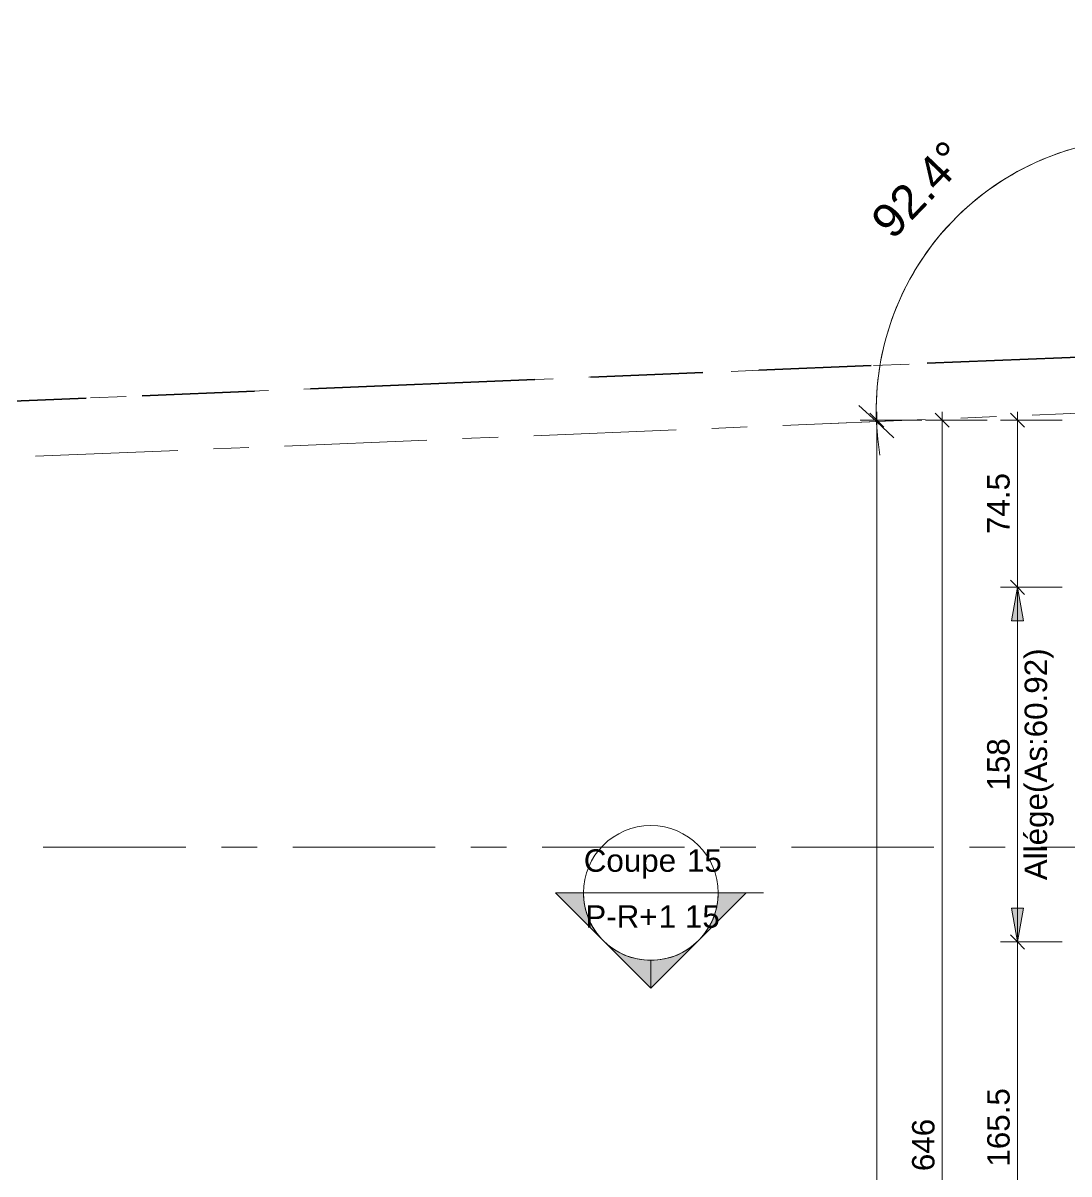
# Model space of a CAD drawing. Header units: metres. Extents: x 399 to 3028, y -427 to 863.
# Drawn here: x 429.13 to 433.79, y -386.38 to -381.26 of the extents above; entities that cross this region are included whole.
import ezdxf

# ---------------------------------------------------------------- set-up
doc = ezdxf.new("R2010")
doc.units = ezdxf.units.M
for name, pattern in [('Double tiret', [2.75, 1, -0.25, 0.5, -0.25, 0.5, -0.25]), ('Ligne de quadrillage', [1.11125, 0.635, -0.15875, 0.15875, -0.15875]), ('Tiret', [0.3175, 0.15875, -0.15875])]:
    doc.linetypes.add(name, pattern=pattern)
for name, color, linetype, lineweight in [('A-ANNO-DIMS', 211, 'Continuous', 9), ('A-ANNO-DIMS-50', 211, 'Continuous', 9), ('A-DETL', 90, 'Continuous', 18), ('G-ANNO-SYMB', 111, 'Continuous', 9), ('L-SITE', 91, 'Double tiret', 35), ('S-GRID', 1, 'Continuous', 9)]:
    doc.layers.add(name, color=color, linetype=linetype, lineweight=lineweight)
doc.styles.add('Arial', font='arial.ttf', dxfattribs={"height": 0.1})
doc.styles.add('Arial_12', font='arial.ttf', dxfattribs={"height": 0.15})
doc.dimstyles.new('AES-_COTATION_1_50_2', dxfattribs={"dimscale": 0.3048, "dimtxt": 0.102026, "dimasz": 0.205052, "dimexe": 0.246063, "dimexo": 0.0625, "dimgap": 0.016404, "dimtad": 1, "dimdec": 1, "dimlfac": 100, "dimrnd": 0.5, "dimdsep": 46, "dimtxsty": 'Arial', "dimblk1": 'OBLIQUE', "dimblk2": 'OBLIQUE', "dimsah": 1, "dimcen": 0.09, "dimdle": 0.123031, "dimazin": 0, "dimtfac": 1, "dimtdec": 4, "dimtix": 1, "dimtmove": 0, "dimatfit": 3, "dimfxl": 0.656168, "dimfxlon": 1, "dimtvp": 1, "dimtolj": 1, "dimtzin": 0, "dimarcsym": 2})
doc.dimstyles.new('AES-_COTATION_1_50_3', dxfattribs={"dimscale": 0.3048, "dimtxt": 0.102026, "dimasz": 0.205052, "dimexe": 0.246063, "dimexo": 0.0625, "dimgap": 0.016404, "dimtad": 1, "dimdec": 1, "dimlfac": 100, "dimrnd": 0.5, "dimdsep": 46, "dimtxsty": 'Arial', "dimblk1": 'OBLIQUE', "dimblk2": 'OBLIQUE', "dimsah": 1, "dimcen": 0.09, "dimdle": 0.123031, "dimazin": 0, "dimtfac": 1, "dimtdec": 4, "dimtix": 1, "dimtmove": 0, "dimatfit": 3, "dimfxl": 0.656168, "dimfxlon": 1, "dimtvp": 1, "dimtolj": 1, "dimtzin": 0, "dimarcsym": 2})
doc.dimstyles.new('AES-_COTATION_Allège_1_50', dxfattribs={"dimscale": 0.3048, "dimtxt": 0.102026, "dimasz": 0.492126, "dimexe": 0.246063, "dimexo": 0.0625, "dimgap": 0.016404, "dimtad": 1, "dimdec": 1, "dimlfac": 100, "dimrnd": 0.5, "dimdsep": 46, "dimtxsty": 'Arial', "dimsah": 1, "dimcen": 0.09, "dimdle": 0.123031, "dimazin": 0, "dimtfac": 1, "dimtdec": 4, "dimtix": 1, "dimtmove": 0, "dimatfit": 3, "dimfxl": 0.656168, "dimfxlon": 1, "dimtvp": 1, "dimtolj": 1, "dimtzin": 0, "dimarcsym": 2})
doc.dimstyles.new('Angular_-_3mm_Arial_9', dxfattribs={"dimscale": 0.3048, "dimtxt": 0.153039, "dimasz": 0.492126, "dimexe": 0.492126, "dimexo": 0.328084, "dimgap": 0.287073, "dimtad": 1, "dimrnd": 0.01, "dimzin": 0, "dimdsep": 46, "dimtxsty": 'Arial_12', "dimblk1": 'OBLIQUE', "dimblk2": 'OBLIQUE', "dimsah": 1, "dimcen": 0.09, "dimdle": 0.492126, "dimadec": 1, "dimazin": 0, "dimtfac": 1, "dimtdec": 4, "dimtix": 1, "dimtmove": 0, "dimatfit": 3, "dimfxl": 1, "dimtvp": 1, "dimtfill": 1, "dimtolj": 1, "dimtzin": 0, "dimarcsym": 2})

# ---------------------------------------------------------------- blocks, each defined once
blk = doc.blocks.new('Family - ___-883270-AES_EXE_BET_TZ_R_1_COF_0100-Plan coffrage PH R_1 Diffusion')
at = {"layer": 'A-DETL', "linetype": 'Tiret'}
blk.add_line((506.4718, -331.0937), (441.0484, -340.5755), dxfattribs=at)
at = {"layer": 'L-SITE'}
blk.add_line((506.4718, -331.0937), (441.0484, -340.5755), dxfattribs=at)
blk = doc.blocks.new('Coupe - M_Section Head - Filled-24181-AES_EXE_BET_TZ_R_1_COF_0100-Plan coffrage PH R_1 Diffusion')
at = {"layer": 'G-ANNO-SYMB'}
h = blk.add_hatch(color=256, dxfattribs=at)
edge = h.paths.add_edge_path()
edge.add_line((-0.006, 0.00849), (-0.006, 0.006))
edge.add_arc((-0.006, 0), 0.006, 90, 135)
edge.add_line((-0.01024, 0.00424), (-0.006, 0.00849))
h = blk.add_hatch(color=256, dxfattribs=at)
edge = h.paths.add_edge_path()
edge.add_line((-0.006, 0.00849), (-0.00176, 0.00424))
edge.add_arc((-0.006, 0), 0.006, 45, 90)
edge.add_line((-0.006, 0.006), (-0.006, 0.00849))
h = blk.add_hatch(color=256, dxfattribs=at)
edge = h.paths.add_edge_path()
edge.add_line((-0.01449, 0), (-0.01024, 0.00424))
edge.add_arc((-0.006, 0), 0.006, 135, 180)
edge.add_line((-0.012, 0), (-0.01449, 0))
h = blk.add_hatch(color=256, dxfattribs=at)
edge = h.paths.add_edge_path()
edge.add_line((0.00249, 0), (0, 0))
edge.add_arc((-0.006, 0), 0.006, 360, 405)
edge.add_line((-0.00176, 0.00424), (0.00249, 0))
at = {"layer": 'G-ANNO-SYMB', "lineweight": 18}
for p, q in [((-0.006, 0.00849), (-0.01449, 0)), ((-0.006, 0.00849), (-0.01024, 0.00424)), ((-0.006, 0.00849), (0.00249, 0)), ((-0.006, 0.006), (-0.006, 0.00849)), ((-0.006, 0.00849), (-0.006, 0.006)), ((-0.00176, 0.00424), (-0.006, 0.00849)), ((-0.01024, 0.00424), (-0.01449, 0)), ((0.00249, 0), (-0.00176, 0.00424)), ((-0.01449, 0), (-0.012, 0)), ((0, 0), (0.00249, 0)), ((-0.012, 0), (-0.01449, 0)), ((0, 0), (0.00249, 0))]:
    blk.add_line(p, q, dxfattribs=at)
for start, end in [(360, 180), (90, 135), (45, 90), (135, 180), (360, 45), (180, 360)]:
    blk.add_arc((-0.006, 0), 0.006, start, end, dxfattribs=at)
blk = doc.blocks.new('DIMBLOCK390-AES_EXE_BET_TZ_R_1_COF_0100-Plan coffrage PH R_1 Diffusion')
at = {"layer": 'A-ANNO-DIMS-50', "transparency": 16777216}
for p, q in [((433.5559, -383.026), (433.5247, -382.9948)), ((433.556, -383.8083), (433.5559, -382.9885)), ((433.7559, -383.026), (433.4809, -383.026)), ((433.5559, -383.026), (433.5872, -383.0573)), ((433.5559, -383.026), (433.7559, -383.026)), ((433.756, -383.7708), (433.481, -383.7708)), ((433.556, -383.7708), (433.5247, -383.7396)), ((433.556, -383.7708), (433.5872, -383.8021)), ((433.556, -383.7708), (433.756, -383.7708))]:
    blk.add_line(p, q, dxfattribs=at)
at = {"layer": 'A-ANNO-DIMS-50', "color": 0, "transparency": 16777216, "insert": (433.4211, -383.5334), "char_height": 0.1, "width": 0.323972, "attachment_point": 1, "rotation": 90, "line_spacing_factor": 0.941778, "style": 'Arial'}
blk.add_mtext('74.5', dxfattribs=at)
blk = doc.blocks.new('_Oblique')
at = {"color": 0, "linetype": 'ByBlock', "lineweight": -2}
blk.add_line((-0.5, -0.5), (0.5, 0.5), dxfattribs=at)
blk = doc.blocks.new('DIMBLOCK391-AES_EXE_BET_TZ_R_1_COF_0100-Plan coffrage PH R_1 Diffusion')
at = {"layer": 'A-ANNO-DIMS-50', "transparency": 16777216}
for points in [[(433.556, -383.7708), (433.5295, -383.9208), (433.5824, -383.9208)], [(433.556, -385.3508), (433.5824, -385.2008), (433.5295, -385.2008)]]:
    blk.add_hatch(color=256, dxfattribs=at).paths.add_polyline_path(points)
for p, q in [((433.756, -383.7708), (433.481, -383.7708)), ((433.556, -383.7708), (433.5295, -383.9208)), ((433.556, -385.3883), (433.556, -383.7333)), ((433.5824, -383.9208), (433.556, -383.7708)), ((433.556, -383.7708), (433.756, -383.7708)), ((433.5295, -383.9208), (433.5824, -383.9208)), ((433.5824, -385.2008), (433.5295, -385.2008)), ((433.5295, -385.2008), (433.556, -385.3508)), ((433.556, -385.3508), (433.5824, -385.2008)), ((433.756, -385.3508), (433.481, -385.3508)), ((433.556, -385.3508), (433.756, -385.3508))]:
    blk.add_line(p, q, dxfattribs=at)
at = {"layer": 'A-ANNO-DIMS-50', "color": 0, "transparency": 16777216, "char_height": 0.1, "attachment_point": 1, "line_spacing_factor": 0.941778, "style": 'Arial'}
for s, insert, width, rotation in [('Allége(As:60.92)', (433.5881, -385.0756), 1.235613, 90.0009), ('158', (433.4211, -384.6762), 0.276883, 90)]:
    blk.add_mtext(s, dxfattribs=dict(at, insert=insert, width=width, rotation=rotation))
blk = doc.blocks.new('DIMBLOCK392-AES_EXE_BET_TZ_R_1_COF_0100-Plan coffrage PH R_1 Diffusion')
at = {"layer": 'A-ANNO-DIMS-50', "transparency": 16777216}
for p, q in [((433.556, -385.3133), (433.556, -387.0427)), ((433.756, -385.3508), (433.481, -385.3508)), ((433.556, -385.3508), (433.5247, -385.3196)), ((433.556, -385.3508), (433.5872, -385.3821)), ((433.556, -385.3508), (433.756, -385.3508)), ((433.756, -387.0052), (433.481, -387.0052)), ((433.556, -387.0052), (433.5248, -386.9739)), ((433.556, -387.0052), (433.5873, -387.0364)), ((433.556, -387.0052), (433.756, -387.0052))]:
    blk.add_line(p, q, dxfattribs=at)
at = {"layer": 'A-ANNO-DIMS-50', "color": 0, "transparency": 16777216, "insert": (433.4212, -386.3514), "char_height": 0.1, "width": 0.416266, "attachment_point": 1, "rotation": 90, "line_spacing_factor": 0.941778, "style": 'Arial'}
blk.add_mtext('165.5', dxfattribs=at)
blk = doc.blocks.new('DIMBLOCK609-AES_EXE_BET_TZ_R_1_COF_0100-Plan coffrage PH R_1 Diffusion')
at = {"layer": 'A-ANNO-DIMS-50', "transparency": 16777216}
for p, q in [((432.9298, -383.026), (432.8985, -382.9948)), ((432.9298, -382.9885), (432.9303, -418.8989)), ((433.1298, -383.026), (432.8548, -383.026)), ((432.9298, -383.026), (432.961, -383.0573)), ((432.9298, -383.026), (433.1298, -383.026)), ((432.9303, -418.8614), (432.8991, -418.8302)), ((433.1303, -418.8614), (432.8553, -418.8614)), ((432.9303, -418.8614), (432.9616, -418.8927)), ((432.9303, -418.8614), (433.1303, -418.8614))]:
    blk.add_line(p, q, dxfattribs=at)
at = {"layer": 'A-ANNO-DIMS-50', "color": 0, "transparency": 16777216, "insert": (432.7952, -401.1556), "char_height": 0.1, "width": 0.50856, "attachment_point": 1, "rotation": 90, "line_spacing_factor": 0.941778, "style": 'Arial'}
blk.add_mtext('3583.5', dxfattribs=at)
blk = doc.blocks.new('DIMBLOCK802-AES_EXE_BET_TZ_R_1_COF_0100-Plan coffrage PH R_1 Diffusion')
at = {"layer": 'A-ANNO-DIMS-50', "transparency": 16777216}
for p, q in [((433.2212, -383.026), (433.19, -382.9948)), ((433.2212, -382.9885), (433.2212, -389.4864)), ((433.4212, -383.026), (433.1462, -383.026)), ((433.2212, -383.026), (433.2525, -383.0573)), ((433.2212, -383.026), (433.4212, -383.026)), ((433.2212, -389.4864), (433.19, -389.4552)), ((433.4212, -389.4864), (433.1462, -389.4864)), ((433.2212, -389.4864), (433.2525, -389.5177)), ((433.2212, -389.4864), (433.4212, -389.4864))]:
    blk.add_line(p, q, dxfattribs=at)
at = {"layer": 'A-ANNO-DIMS-50', "color": 0, "transparency": 16777216, "insert": (433.0864, -386.3716), "char_height": 0.1, "width": 0.276883, "attachment_point": 1, "rotation": 90, "line_spacing_factor": 0.941778, "style": 'Arial'}
blk.add_mtext('646', dxfattribs=at)
blk = doc.blocks.new('DIMBLOCK874-AES_EXE_BET_TZ_R_1_COF_0100-Plan coffrage PH R_1 Diffusion')
at = {"layer": 'A-ANNO-DIMS-50', "transparency": 16777216}
for p, q in [((434.1405, -381.7687), (434.1405, -381.5687)), ((434.1405, -381.7687), (434.1405, -381.7687)), ((434.1405, -381.7687), (434.1405, -381.9187)), ((432.9279, -383.0323), (432.7281, -383.0406)), ((432.9279, -383.0323), (433.0778, -383.0262))]:
    blk.add_line(p, q, dxfattribs=at)
at = {"layer": 'A-ANNO-DIMS-50', "lineweight": 35, "transparency": 16777216}
for p, q in [((434.1405, -381.7687), (434.2155, -381.6937)), ((434.1405, -381.7687), (434.0655, -381.8437)), ((432.9279, -383.0323), (432.8499, -382.9605)), ((432.9279, -383.0323), (433.0059, -383.1042))]:
    blk.add_line(p, q, dxfattribs=at)
at = {"layer": 'A-ANNO-DIMS-50', "transparency": 16777216}
for start, end in [(90.0009, 182.3641), (82.9193, 189.4456)]:
    blk.add_arc((434.1405, -382.9823), 1.2136, start, end, dxfattribs=at)
at = {"layer": 'A-ANNO-DIMS-50', "color": 0, "transparency": 16777216, "insert": (432.8916, -382.1233), "char_height": 0.15, "width": 0.587669, "attachment_point": 1, "rotation": 46.1825, "line_spacing_factor": 0.941778, "style": 'Arial_12', "bg_fill": 3, "box_fill_scale": 1.25, "bg_fill_color": 256, "bg_fill_true_color": 13158600, "bg_fill_transparency": 0}
blk.add_mtext('92.4°', dxfattribs=at)

msp = doc.modelspace()

# ---------------------------------------------------------------- linework, layer by layer
at = {"layer": 'G-ANNO-SYMB', "lineweight": 18}
msp.add_line((431.6224, -385.1323), (432.2224, -385.1323), dxfattribs=at)
at = {"layer": 'G-ANNO-SYMB'}
msp.add_line((432.2224, -385.1323), (432.424, -385.1323), dxfattribs=at)
at = {"layer": 'S-GRID', "linetype": 'Ligne de quadrillage'}
for p, q in [((402.5329, -384.2872), (470.4951, -381.4814)), ((402.5455, -384.928), (470.4951, -384.928))]:
    msp.add_line(p, q, dxfattribs=at)

# ---------------------------------------------------------------- block references
at = {"layer": 'G-ANNO-SYMB', "lineweight": 18, "extrusion": (0, 0, -1), "xscale": 49.99999999999996, "yscale": 49.99999999999996, "zscale": 49.99999999999996, "rotation": 179.9991493629032}
msp.add_blockref('Coupe - M_Section Head - Filled-24181-AES_EXE_BET_TZ_R_1_COF_0100-Plan coffrage PH R_1 Diffusion', (-432.2224, -385.1323), dxfattribs=at)
at = {"layer": 'L-SITE', "linetype": 'Tiret', "lineweight": 18, "rotation": 354.117617010805}
msp.add_blockref('Family - ___-883270-AES_EXE_BET_TZ_R_1_COF_0100-Plan coffrage PH R_1 Diffusion', (0, 0), dxfattribs=at)

# ---------------------------------------------------------------- texts
at = {"layer": 'G-ANNO-SYMB', "char_height": 0.1, "attachment_point": 1, "style": 'Arial'}
for s, insert, width in [('Coupe ', (431.6237, -384.9379), 0.557173), ('15', (432.0834, -384.9379), 0.192405), ('P-R+', (431.6305, -385.1873), 0.396835), ('1 15', (431.9579, -385.1873), 0.336709)]:
    msp.add_mtext(s, dxfattribs=dict(at, insert=insert, width=width))

# ---------------------------------------------------------------- dimensions: what is measured, and where the dimension line sits
at = {"layer": 'A-ANNO-DIMS'}
for base, p1, p2, angle, dimstyle, override, picture, middle in [((432.9303, -418.8614), (433.1298, -383.026), (433.1303, -418.8614), 270.0009, 'AES-_COTATION_1_50_2', {"dimpost": '<>', "dimfxl": 35.835377}, 'DIMBLOCK609-AES_EXE_BET_TZ_R_1_COF_0100-Plan coffrage PH R_1 Diffusion', (432.9861, -400.9437)), ((433.2212, -389.4864), (433.4212, -383.026), (433.4212, -389.4864), 90, 'AES-_COTATION_1_50_3', {"dimpost": '<>', "dimfxl": 6.460373}, 'DIMBLOCK802-AES_EXE_BET_TZ_R_1_COF_0100-Plan coffrage PH R_1 Diffusion', (433.1652, -386.2562)), ((433.5559, -383.026), (433.756, -383.7708), (433.7559, -383.026), 270.0009, 'AES-_COTATION_1_50_2', {"dimpost": '<>', "dimfxl": 0.744766}, 'DIMBLOCK390-AES_EXE_BET_TZ_R_1_COF_0100-Plan coffrage PH R_1 Diffusion', (433.6118, -383.3984)), ((433.556, -387.0052), (433.756, -385.3508), (433.756, -387.0052), 270.0009, 'AES-_COTATION_1_50_2', {"dimpost": '<>', "dimfxl": 1.654381}, 'DIMBLOCK392-AES_EXE_BET_TZ_R_1_COF_0100-Plan coffrage PH R_1 Diffusion', (433.6121, -386.178))]:
    dim = msp.add_linear_dim(base=base, p1=p1, p2=p2, angle=angle, dimstyle=dimstyle, override=override, dxfattribs=at)
    dim.commit()
    dim.dimension.update_dxf_attribs({"geometry": picture, "text_midpoint": middle})
dim = msp.add_linear_dim(base=(433.556, -383.7708), p1=(433.756, -385.3508), p2=(433.756, -383.7708), angle=270.0009, text='<>\\XAllége(As:60.92)', dimstyle='AES-_COTATION_Allège_1_50', override={"dimpost": '<>', "dimfxl": 1.58}, dxfattribs=at)
dim.commit()
dim.dimension.update_dxf_attribs({"geometry": 'DIMBLOCK391-AES_EXE_BET_TZ_R_1_COF_0100-Plan coffrage PH R_1 Diffusion', "text_midpoint": (433.556, -384.5608)})

# ---------------------------------------------------------------- next in the draw order: dimensions: what is measured, and where the dimension line sits
dim = msp.add_angular_dim_3p(base=(433.5193, -381.9397), center=(434.1405, -382.9823), p1=(434.1405, -381.4687), p2=(432.6282, -383.0447), dimstyle='Angular_-_3mm_Arial_9', override={"dimpost": '<>', "dimfxl": 2.184269}, dxfattribs=at)
dim.commit()
dim.dimension.update_dxf_attribs({"geometry": 'DIMBLOCK874-AES_EXE_BET_TZ_R_1_COF_0100-Plan coffrage PH R_1 Diffusion', "text_midpoint": (433.1464, -382.0284)})

doc.saveas('drawing.dxf')
